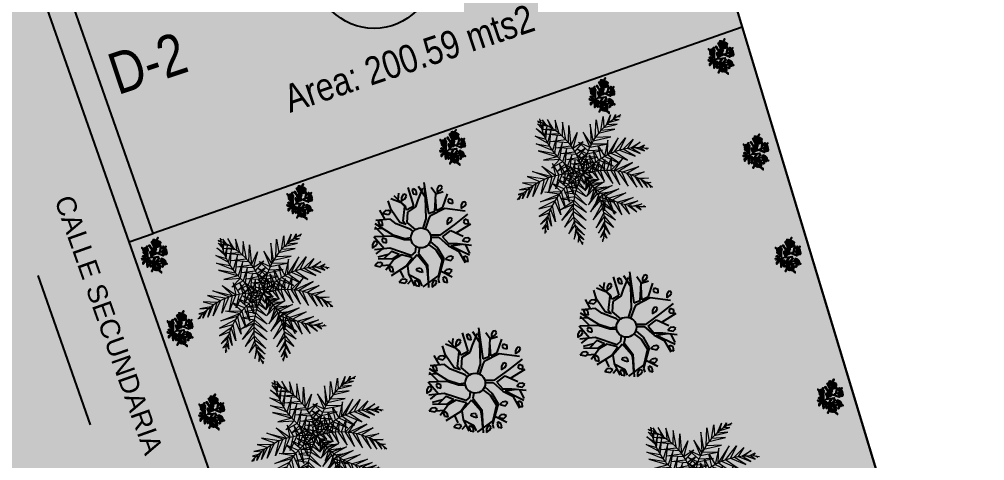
# Model space of a CAD drawing. Header units: millimetres. Extents: x 607619 to 1211550, y 1310734 to 2622648.
# Drawn here: x 607900.61 to 607941.06, y 1310985.65 to 1311004.16 of the extents above; entities that cross this region are included whole.
import ezdxf

# ---------------------------------------------------------------- set-up
doc = ezdxf.new("R2010")
doc.units = ezdxf.units.MM
doc.header["$PDMODE"] = 32
doc.header["$PDSIZE"] = 0.3
for name, color, linetype in [('ARBOLES', 102, 'Continuous'), ('FLORES', 7, 'Continuous'), ('MUEBLES', 1, 'Continuous'), ('PALME-1', 82, 'Continuous'), ('texto', 7, 'Continuous')]:
    doc.layers.add(name, color=color, linetype=linetype)
doc.styles.add('PUNTOS PI', font='arial.ttf', dxfattribs={"height": 2.75})
doc.styles.add('TSN - Arial Narrow', font='ARIALN.TTF')
doc.dimstyles.new('COTAS LINDEROS', dxfattribs={"dimscale": 40, "dimtxt": 2.75, "dimasz": 0.06, "dimexe": 0.005, "dimexo": 0.005, "dimgap": 0.005, "dimtad": 2, "dimzin": 0, "dimdsep": 46, "dimtxsty": 'PUNTOS PI', "dimcen": 0.09, "dimclrd": 1, "dimclre": 1, "dimclrt": 3, "dimadec": 0, "dimazin": 0, "dimtfac": 1, "dimtofl": 0, "dimtmove": 0, "dimatfit": 3, "dimldrblk": 'ARCHTICK', "dimfxl": 1, "dimtolj": 1, "dimtzin": 0, "dimarcsym": 0})

# ---------------------------------------------------------------- blocks, each defined once
blk = doc.blocks.new('A$C48C97B70')
at = {"layer": 'PALME-1', "lineweight": 5}
for p, q in [((2.072, 6.54), (2.171, 6.533)), ((2.216, 6.497), (2.072, 6.54)), ((2.109, 6.384), (2.41, 6.325)), ((2.556, 6.176), (2.109, 6.384)), ((2.315, 6.6), (2.309, 6.418)), ((2.41, 6.325), (2.315, 6.6)), ((2.552, 6.547), (2.605, 6.122)), ((2.687, 6.026), (2.552, 6.547)), ((2.903, 6.407), (2.793, 5.89)), ((2.912, 5.72), (2.903, 6.407)), ((3.221, 6.198), (3.009, 5.561)), ((3.129, 5.334), (3.221, 6.198)), ((2.171, 6.148), (2.687, 6.026)), ((2.793, 5.89), (2.171, 6.148)), ((2.251, 5.877), (2.912, 5.72)), ((3.009, 5.561), (2.251, 5.877)), ((3.21, 5.152), (3.477, 5.948)), ((3.477, 5.948), (3.277, 4.976)), ((2.388, 5.472), (3.129, 5.334)), ((3.21, 5.152), (2.388, 5.472)), ((3.277, 4.976), (3.756, 5.506)), ((3.756, 5.506), (3.328, 4.818)), ((2.535, 5.1), (3.277, 4.976)), ((3.328, 4.818), (2.535, 5.1)), ((2.683, 4.767), (3.377, 4.635)), ((3.409, 4.484), (2.683, 4.767)), ((3.909, 4.977), (3.328, 4.818)), ((3.377, 4.635), (3.909, 4.977)), ((1.109, 4.315), (1.959, 3.803)), ((1.771, 3.798), (1.109, 4.315)), ((1.619, 4.431), (2.125, 3.798)), ((1.959, 3.803), (1.619, 4.431)), ((2.169, 4.399), (2.125, 3.798)), ((2.314, 3.783), (2.169, 4.399)), ((2.483, 4.305), (2.467, 3.763)), ((2.621, 3.736), (2.483, 4.305)), ((2.871, 4.392), (3.435, 4.33)), ((3.454, 4.176), (2.871, 4.392)), ((3.925, 4.65), (3.409, 4.484)), ((3.435, 4.33), (3.925, 4.65)), ((3.893, 4.364), (3.454, 4.176)), ((3.464, 4.032), (3.893, 4.364)), ((3.945, 3.747), (4.03, 4.282)), ((4.03, 4.282), (4.076, 3.806)), ((4.221, 3.864), (4.266, 4.448)), ((4.266, 4.448), (4.368, 3.915)), ((4.516, 3.959), (4.561, 4.59)), ((4.561, 4.59), (4.7, 4.004)), ((5.099, 4.709), (4.7, 4.004)), ((4.863, 4.035), (5.099, 4.709)), ((5.621, 4.675), (4.863, 4.035)), ((5.049, 4.06), (5.621, 4.675)), ((5.248, 4.076), (5.963, 4.571)), ((5.963, 4.571), (5.505, 4.079)), ((5.691, 4.07), (6.298, 4.391)), ((6.298, 4.391), (5.897, 4.047)), ((0.485, 3.926), (0.936, 3.651)), ((1.136, 3.706), (0.485, 3.926)), ((0.788, 4.157), (1.318, 3.745)), ((1.572, 3.782), (0.788, 4.157)), ((1.771, 3.798), (1.195, 3.13)), ((1.595, 3.144), (1.959, 3.803)), ((2.125, 3.798), (1.595, 3.144)), ((2.742, 4.179), (2.773, 3.702)), ((2.911, 3.665), (2.742, 4.179)), ((2.956, 4.034), (3.027, 3.628)), ((3.19, 3.57), (2.956, 4.034)), ((3.012, 4.138), (3.464, 4.032)), ((3.469, 3.911), (3.012, 4.138)), ((3.181, 3.857), (3.468, 3.739)), ((3.462, 3.617), (3.181, 3.857)), ((3.468, 3.739), (3.827, 4.113)), ((3.827, 4.113), (3.469, 3.911)), ((3.685, 3.61), (3.842, 4.104)), ((3.842, 4.104), (3.836, 3.693)), ((4.076, 3.806), (4.544, 3.399)), ((4.544, 3.399), (4.221, 3.864)), ((4.368, 3.915), (4.964, 3.413)), ((4.964, 3.413), (4.516, 3.959)), ((4.7, 4.004), (5.327, 3.442)), ((5.327, 3.442), (4.863, 4.035)), ((5.049, 4.06), (5.724, 3.492)), ((5.724, 3.492), (5.248, 4.076)), ((5.505, 4.079), (6.145, 3.565)), ((6.145, 3.565), (5.691, 4.07)), ((5.897, 4.047), (6.422, 3.625)), ((6.068, 4.019), (6.59, 4.15)), ((6.422, 3.625), (6.068, 4.019)), ((6.59, 4.15), (6.19, 3.993)), ((6.261, 3.976), (6.658, 3.683)), ((6.462, 3.919), (6.749, 3.967)), ((6.658, 3.683), (6.462, 3.919)), ((6.749, 3.967), (6.592, 3.874)), ((6.706, 3.831), (6.813, 3.725)), ((6.813, 3.725), (6.759, 3.809)), ((0.108, 3.437), (0.277, 3.37)), ((0.398, 3.434), (0.108, 3.437)), ((0.236, 3.642), (0.655, 3.551)), ((0.772, 3.596), (0.236, 3.642)), ((0.588, 3.523), (0.242, 3.171)), ((0.242, 3.171), (0.398, 3.434)), ((0.936, 3.651), (0.485, 3.15)), ((0.485, 3.15), (0.772, 3.596)), ((1.318, 3.745), (0.768, 3.135)), ((0.768, 3.135), (1.136, 3.706)), ((1.195, 3.13), (1.572, 3.782)), ((1.958, 3.173), (2.314, 3.783)), ((2.467, 3.763), (1.958, 3.173)), ((2.375, 3.225), (2.621, 3.736)), ((2.773, 3.702), (2.375, 3.225)), ((2.661, 3.273), (2.911, 3.665)), ((3.027, 3.628), (2.661, 3.273)), ((2.982, 3.339), (3.19, 3.57)), ((3.302, 3.524), (2.982, 3.339)), ((3.333, 3.347), (3.387, 2.981)), ((3.581, 3.546), (3.927, 3.415)), ((3.927, 3.415), (3.685, 3.61)), ((3.836, 3.693), (4.254, 3.401)), ((4.254, 3.401), (3.945, 3.747)), ((0.172, 3.309), (0.083, 3.188)), ((0.083, 3.188), (0.123, 3.278)), ((2.305, 2.87), (2.804, 2.657)), ((2.885, 2.79), (2.305, 2.87)), ((2.517, 3.065), (2.973, 2.919)), ((3.058, 3.034), (2.517, 3.065)), ((3.248, 3.258), (2.731, 3.212)), ((2.731, 3.212), (3.134, 3.129)), ((2.973, 2.919), (3.27, 2.374)), ((3.331, 2.658), (3.058, 3.034)), ((3.134, 3.129), (3.331, 2.658)), ((3.387, 2.981), (3.248, 3.258)), ((3.534, 3.189), (3.34, 2.708)), ((3.34, 2.708), (3.598, 3.029)), ((3.647, 2.918), (3.373, 2.451)), ((3.494, 3.304), (3.845, 3.186)), ((3.845, 3.186), (3.534, 3.189)), ((3.598, 3.029), (4.106, 2.989)), ((4.106, 2.989), (3.647, 2.918)), ((2.103, 2.613), (2.646, 2.352)), ((2.729, 2.522), (2.103, 2.613)), ((3.166, 1.967), (2.729, 2.522)), ((2.804, 2.657), (3.166, 1.967)), ((3.27, 2.374), (2.885, 2.79)), ((3.373, 2.451), (3.71, 2.789)), ((3.785, 2.652), (3.45, 2.173)), ((3.45, 2.173), (3.866, 2.519)), ((3.953, 2.391), (3.586, 1.876)), ((3.71, 2.789), (4.331, 2.805)), ((4.331, 2.805), (3.785, 2.652)), ((3.866, 2.519), (4.646, 2.527)), ((4.646, 2.527), (3.953, 2.391)), ((1.792, 1.596), (2.581, 2.199)), ((2.516, 2.023), (1.792, 1.596)), ((1.871, 2.113), (2.646, 2.352)), ((2.581, 2.199), (1.871, 2.113)), ((2.516, 2.023), (2.926, 1.242)), ((3.06, 1.619), (2.581, 2.199)), ((2.646, 2.352), (3.06, 1.619)), ((3.586, 1.876), (4.066, 2.239)), ((3.926, 1.441), (4.066, 2.239)), ((4.172, 2.112), (3.926, 1.441)), ((4.066, 2.239), (4.908, 2.274)), ((4.908, 2.274), (4.172, 2.112)), ((4.35, 1.136), (4.172, 2.112)), ((4.3, 1.974), (5.183, 1.983)), ((4.3, 1.974), (4.35, 1.136)), ((5.183, 1.983), (4.444, 1.835)), ((2.457, 1.832), (1.821, 1.24)), ((1.821, 1.24), (2.399, 1.582)), ((2.399, 1.582), (2.764, 0.846)), ((2.926, 1.242), (2.457, 1.832)), ((4.444, 1.835), (4.68, 0.999)), ((4.68, 0.999), (4.639, 1.669)), ((4.639, 1.669), (5.461, 1.659)), ((5.461, 1.659), (4.789, 1.558)), ((4.789, 1.558), (5.053, 0.924)), ((5.053, 0.924), (4.963, 1.444)), ((4.963, 1.444), (5.636, 1.437)), ((5.636, 1.437), (5.112, 1.358)), ((2.369, 1.398), (1.925, 0.874)), ((1.925, 0.874), (2.347, 1.192)), ((2.338, 1.019), (2.097, 0.538)), ((2.647, 0.589), (2.338, 1.019)), ((2.347, 1.192), (2.647, 0.589)), ((2.764, 0.846), (2.369, 1.398)), ((5.112, 1.358), (5.431, 0.925)), ((5.431, 0.925), (5.223, 1.3)), ((5.289, 1.268), (5.782, 1.241)), ((5.782, 1.241), (5.48, 1.184)), ((5.48, 1.184), (5.67, 0.964)), ((5.67, 0.964), (5.609, 1.136)), ((5.724, 1.097), (5.874, 1.11)), ((5.874, 1.11), (5.78, 1.08)), ((2.097, 0.538), (2.337, 0.894)), ((2.351, 0.612), (2.242, 0.343)), ((2.242, 0.343), (2.366, 0.476)), ((2.338, 0.821), (2.539, 0.37)), ((2.539, 0.37), (2.351, 0.612)), ((2.384, 0.355), (2.464, 0.229)), ((2.464, 0.229), (2.394, 0.298))]:
    blk.add_line(p, q, dxfattribs=at)
for points in [[(2.17, 5.812), (1.897, 6.276), (2.16, 5.937)], [(2.155, 6.219), (2.027, 6.48), (2.16, 6.356)], [(2.156, 6.01), (2.325, 6.474), (2.155, 6.219)], [(2.17, 6.478), (2.241, 6.61), (2.176, 6.535)], [(2.191, 5.641), (2.448, 6.263), (2.17, 5.812)], [(2.227, 5.436), (1.748, 5.928), (2.191, 5.641)], [(2.271, 5.255), (2.584, 6.015), (2.227, 5.436)], [(4.393, 4.884), (4.496, 5.717), (4.256, 4.754)], [(4.545, 5.014), (4.834, 5.833), (4.75, 5.166)], [(4.907, 5.267), (5.211, 5.884), (5.087, 5.37)], [(5.242, 5.447), (5.588, 5.859), (5.357, 5.498)], [(5.621, 5.597), (5.824, 5.804), (5.752, 5.637)], [(5.87, 5.669), (6.018, 5.646), (5.926, 5.682)], [(2.346, 5.01), (1.67, 5.556), (2.271, 5.255)], [(2.418, 4.824), (2.773, 5.631), (2.346, 5.01)], [(2.57, 4.504), (2.932, 5.265), (2.495, 4.652)], [(4.256, 4.754), (4.053, 5.439), (4.142, 4.634)], [(4.75, 5.166), (5.571, 5.125), (4.907, 5.267)], [(5.087, 5.37), (5.76, 5.335), (5.242, 5.447)], [(5.424, 5.526), (5.918, 5.521), (5.621, 5.597)], [(2.418, 4.824), (1.666, 5.198), (2.495, 4.652)], [(2.749, 4.211), (3.062, 4.925), (2.665, 4.34)], [(3.836, 4.239), (3.531, 4.739), (3.925, 4.367)], [(4.019, 4.489), (3.686, 5.027), (4.142, 4.634)], [(4.142, 4.634), (4.98, 4.546), (4.256, 4.754)], [(4.393, 4.884), (5.273, 4.819), (4.545, 5.014)], [(2.495, 4.652), (1.781, 4.688), (2.57, 4.504)], [(2.665, 4.34), (2.047, 4.205), (2.57, 4.504)], [(2.936, 3.961), (3.195, 4.526), (2.84, 4.084)], [(3.681, 3.983), (3.437, 4.467), (3.752, 4.108)], [(3.925, 4.367), (4.703, 4.31), (4.019, 4.489)], [(2.84, 4.084), (2.267, 3.963), (2.749, 4.211)], [(3.03, 3.852), (2.492, 3.783), (2.936, 3.961)], [(3.112, 3.763), (3.275, 4.247), (3.03, 3.852)], [(3.325, 3.56), (3.354, 3.929), (3.235, 3.642)], [(3.551, 3.72), (3.388, 4.212), (3.624, 3.876)], [(3.624, 3.876), (4.134, 3.884), (3.681, 3.983)], [(3.73, 3.458), (4.128, 3.79), (3.902, 3.447)], [(3.752, 4.108), (4.371, 4.052), (3.836, 4.239)], [(4.023, 3.434), (4.383, 3.838), (4.165, 3.413)], [(4.318, 3.383), (4.671, 3.85), (4.469, 3.347)], [(4.618, 3.304), (4.996, 3.811), (4.797, 3.243)], [(2.338, 3.057), (1.86, 3.471), (2.176, 2.959)], [(2.614, 3.199), (2.169, 3.579), (2.474, 3.131)], [(2.892, 3.311), (2.453, 3.629), (2.757, 3.26)], [(3.173, 3.397), (2.712, 3.637), (3.007, 3.35)], [(3.235, 3.642), (2.716, 3.653), (3.112, 3.763)], [(3.007, 3.35), (2.918, 2.847), (2.892, 3.311)], [(3.291, 3.426), (3.14, 3.089), (3.173, 3.397)], [(3.524, 3.316), (3.359, 2.985), (3.577, 3.207)], [(3.504, 3.607), (3.861, 3.703), (3.551, 3.72)], [(3.608, 3.461), (3.828, 3.163), (3.73, 3.458)], [(3.902, 3.447), (4.096, 2.975), (4.023, 3.434)], [(4.165, 3.413), (4.34, 2.817), (4.318, 3.383)], [(4.469, 3.347), (4.701, 2.603), (4.618, 3.304)], [(4.951, 3.181), (5.513, 3.622), (4.797, 3.243)], [(1.889, 2.751), (1.05, 2.782), (2.039, 2.865)], [(2.039, 2.865), (1.395, 3.175), (2.176, 2.959)], [(2.176, 2.959), (2.13, 2.118), (2.039, 2.865)], [(2.474, 3.131), (2.407, 2.354), (2.338, 3.057)], [(2.757, 3.26), (2.714, 2.641), (2.614, 3.199)], [(3.645, 3.048), (3.314, 2.661), (3.689, 2.935)], [(3.577, 3.207), (4.054, 3.003), (3.645, 3.048)], [(3.689, 2.935), (4.213, 2.799), (3.735, 2.799)], [(4.797, 3.243), (5.023, 2.432), (4.951, 3.181)], [(5.122, 3.102), (5.935, 3.312), (4.951, 3.181)], [(5.122, 3.102), (5.384, 2.259), (5.298, 3.008)], [(5.298, 3.008), (6.166, 3.04), (5.516, 2.873)], [(5.516, 2.873), (5.778, 2.094), (5.667, 2.764)], [(1.737, 2.622), (0.883, 2.467), (1.554, 2.443)], [(1.554, 2.443), (1.465, 1.626), (1.429, 2.305)], [(1.889, 2.751), (1.814, 1.872), (1.737, 2.622)], [(3.815, 2.498), (3.259, 1.952), (3.845, 2.347)], [(3.735, 2.799), (3.284, 2.372), (3.778, 2.649)], [(3.778, 2.649), (4.355, 2.548), (3.815, 2.498)], [(5.667, 2.764), (6.352, 2.708), (5.829, 2.634)], [(5.829, 2.634), (6.043, 1.995), (5.957, 2.518)], [(5.957, 2.518), (6.468, 2.348), (6.047, 2.431)], [(6.097, 2.378), (6.274, 1.917), (6.236, 2.221)], [(1.198, 2.002), (0.737, 1.726), (1.13, 1.897)], [(1.429, 2.305), (0.772, 2.102), (1.299, 2.143)], [(1.299, 2.143), (1.227, 1.473), (1.198, 2.002)], [(3.872, 2.159), (3.253, 1.588), (3.887, 1.994)], [(3.845, 2.347), (4.468, 2.241), (3.872, 2.159)], [(3.887, 1.994), (4.536, 1.694), (3.872, 2.159)], [(3.895, 1.806), (4.452, 1.178), (3.887, 1.994)], [(6.236, 2.221), (6.503, 2.108), (6.321, 2.114)], [(6.394, 2.016), (6.426, 1.87), (6.427, 1.969)], [(0.99, 1.652), (0.753, 1.484), (0.93, 1.529)], [(1.092, 1.835), (1.018, 1.347), (0.99, 1.652)], [(3.895, 1.806), (3.264, 1.188), (3.891, 1.606)], [(3.891, 1.606), (4.315, 0.848), (3.87, 1.351)], [(0.88, 1.418), (0.879, 1.268), (0.858, 1.364)], [(3.87, 1.351), (3.296, 0.762), (3.843, 1.166)], [(3.8, 0.963), (3.329, 0.481), (3.756, 0.796)], [(3.843, 1.166), (4.104, 0.531), (3.8, 0.963)], [(3.694, 0.607), (3.365, 0.24), (3.618, 0.413)], [(3.756, 0.796), (3.836, 0.264), (3.718, 0.676)], [(3.507, 0.179), (3.392, 0.083), (3.48, 0.128)], [(3.618, 0.413), (3.639, 0.123), (3.562, 0.288)]]:
    blk.add_lwpolyline(points, dxfattribs=at)
for centre, start, end in [((5.589, 6.144), 171.0105, 231.4464), ((6.694, 2.334), 100.4762, 160.9122), ((4.041, 0.074), 99.9493, 160.3853), ((0.46, 1.763), 329.1163, 29.5523), ((3.594, 0.025), 32.0006, 92.4366)]:
    blk.add_arc(centre, 3.435, start, end, dxfattribs=at)
at = {"layer": 'PALME-1', "lineweight": 5, "extrusion": (0, 0, -1)}
for centre, major_axis, start_param, end_param in [((0.035, 3.843), (2.429, 2.429), -0.156897, 0.89791), ((5.421, 0.645), (-2.429, 2.429), 0.173647, 1.228454), ((1.947, 0.368), (-2.429, 2.429), 0.182844, 1.237651), ((5.771, 0.927), (2.429, 2.429), 3.700109, 4.754916), ((6.759, 4.372), (-2.429, 2.429), 4.173367, 5.228174)]:
    blk.add_ellipse(centre, major_axis=major_axis, ratio=1, start_param=start_param, end_param=end_param, dxfattribs=at)
blk = doc.blocks.new('p_arbol04')
at = {"layer": 'ARBOLES'}
for p, q in [((-0.623, 1.751), (-0.408, 2.362)), ((0.051, 1.875), (0.346, 2.362)), ((0.761, 1.696), (0.543, 2.316)), ((-1.138, 1.515), (-1.476, 1.85)), ((-1.41, 1.113), (-1.364, 1.898)), ((-1.003, 0.765), (-1.206, 2.042)), ((-0.408, 1.55), (-1.03, 2.13)), ((-0.178, 0.97), (0.051, 1.875)), ((0.739, 1.388), (0.805, 2.293)), ((0.772, 1.945), (1.1, 2.177)), ((0.778, 1.371), (0.783, 1.942)), ((1.121, 1.006), (1.721, 1.988)), ((-1.98, 0.646), (-1.849, 1.574)), ((-1.07, 0.749), (-1.815, 1.547)), ((-0.375, 1.086), (-0.408, 1.55)), ((0.018, 0.878), (0.739, 1.388)), ((0.636, 1.196), (0.778, 1.371)), ((0.704, 1.166), (0.636, 1.196)), ((0.708, 1.165), (1.121, 1.006)), ((2.581, 1.481), (1.362, 0.043)), ((1.571, 1.059), (2.283, 1.298)), ((1.984, 0.831), (2.181, 1.574)), ((1.984, 0.831), (2.41, 1.295)), ((-2.077, 0.227), (-2.603, 0.599)), ((-2.079, 0.738), (-2.537, 0.808)), ((-1.718, 0.414), (-2.406, 1.04)), ((-0.777, 0.094), (-1.07, 0.749)), ((-0.71, 0.11), (-1.003, 0.765)), ((-0.047, 0.205), (-0.375, 1.086)), ((-0.014, 0.623), (-0.178, 0.97)), ((-0.014, 0.623), (0.018, 0.878)), ((0.117, 0.646), (0.608, 1.04)), ((0.136, -0.002), (0.117, 0.646)), ((0.608, 1.04), (1.158, 0.873)), ((1.034, -0.05), (1.984, 0.831)), ((1.158, 0.873), (1.571, 1.059)), ((2.541, 0.507), (2.64, 0.947)), ((-2.489, -0.25), (-2.832, 0.066)), ((-2.144, -0.12), (-2.668, 0.507)), ((-1.768, 0.206), (-2.439, 0.251)), ((-1.768, 0.206), (-1.62, -0.236)), ((-1.194, -0.839), (-1.718, 0.414)), ((-0.515, -0.225), (-0.777, 0.094)), ((-0.425, -0.127), (-0.71, 0.11)), ((-0.057, 0.021), (-0.047, 0.205)), ((1.362, 0.043), (1.722, -0.143)), ((1.722, -0.143), (2.541, 0.507)), ((1.82, -0.189), (2.383, 0.381)), ((2.541, 0.507), (2.934, 0.275)), ((-2.046, -0.213), (-2.865, -0.282)), ((-1.62, -0.236), (-2.144, -0.12)), ((-1.554, -0.375), (-2.046, -0.213)), ((-1.259, -0.955), (-1.554, -0.375)), ((0.496, -0.29), (1.034, -0.05)), ((0.551, -0.431), (1.132, -0.189)), ((1.132, -0.189), (1.362, -0.12)), ((1.362, -0.12), (2.246, -0.468)), ((1.82, -0.189), (2.214, -0.352)), ((2.214, -0.352), (3, -0.027)), ((2.246, -0.468), (2.934, -1.488)), ((-1.882, -1.048), (-2.898, -0.746)), ((-2.313, -0.92), (-2.505, -1.372)), ((-1.816, -1.071), (-2.144, -1.465)), ((-1.259, -0.978), (-1.882, -1.048)), ((-0.995, -1.071), (-1.816, -1.071)), ((-0.866, -0.885), (-1.194, -0.839)), ((-0.925, -1.07), (-1.039, -1.872)), ((-0.995, -1.07), (-0.925, -1.07)), ((-0.803, -1.07), (-0.978, -1.928)), ((-0.866, -0.885), (-0.616, -0.706)), ((-0.803, -1.071), (-0.801, -1.071)), ((-0.53, -0.911), (-0.801, -1.071)), ((0.182, -1.14), (0.182, -1.72)), ((0.394, -1.003), (0.706, -1.349)), ((0.866, -1.332), (0.474, -0.903)), ((-2.144, -1.465), (-2.439, -2.184)), ((-2.153, -1.476), (-1.98, -2.161)), ((0.018, -1.72), (-0.178, -2.393)), ((0.182, -1.72), (-0.047, -2.416)), ((-0.036, -1.178), (0.018, -1.72)), ((0.706, -1.349), (0.706, -2.138)), ((0.87, -1.512), (0.805, -2.045)), ((0.866, -1.332), (1.886, -1.558)), ((0.87, -1.512), (1.493, -1.628)), ((1.493, -1.628), (1.722, -2.416)), ((1.886, -1.558), (2.902, -1.744)), ((-2.287, -1.813), (-2.636, -1.813)), ((-1.98, -2.161), (-2.144, -2.509)), ((-0.978, -1.928), (-1.955, -2.892)), ((-1.152, -2.045), (-1.536, -2.447)), ((-1.039, -1.872), (-1.152, -2.045)), ((0.706, -2.138), (0.87, -2.787)), ((0.805, -2.045), (1.165, -2.44)), ((0.805, -2.231), (1.132, -3.437)), ((0.805, -2.231), (1.328, -2.67)), ((1.591, -1.966), (2.574, -2.254)), ((-1.03, -2.857), (-2.144, -2.602)), ((-1.525, -2.442), (-1.759, -2.685)), ((-0.047, -2.416), (-1.194, -2.973)), ((-0.178, -2.393), (-1.03, -2.857)), ((-0.735, -2.764), (-0.539, -3.53)), ((0.87, -2.787), (0.608, -3.553)), ((1.165, -2.44), (1.657, -3.135)), ((1.427, -2.811), (1.198, -3.367))]:
    blk.add_line(p, q, dxfattribs=at)
at = {"layer": 'ARBOLES', "color": 1}
for p, q in [((-0.965, 2.011), (-1.091, 1.802)), ((-1.091, 1.802), (-0.979, 1.616)), ((-0.979, 1.616), (-0.829, 1.802)), ((-0.965, 2.011), (-0.866, 1.988)), ((-0.829, 1.802), (-0.866, 1.988)), ((-0.431, 2.094), (-0.267, 1.802)), ((-0.431, 2.094), (-0.229, 2.094)), ((-0.267, 1.802), (-0.042, 1.802)), ((-0.079, 1.961), (-0.229, 2.094)), ((-0.042, 1.802), (-0.079, 1.961)), ((1.008, 1.882), (0.858, 1.749)), ((0.858, 1.749), (1.083, 1.696)), ((1.196, 1.935), (1.008, 1.882)), ((1.308, 1.855), (1.196, 1.935)), ((1.271, 1.722), (1.308, 1.855)), ((-2.254, 1.324), (-2.404, 1.191)), ((-2.404, 1.191), (-2.179, 1.138)), ((-2.066, 1.377), (-2.254, 1.324)), ((-2.179, 1.138), (-1.991, 1.165)), ((-1.954, 1.298), (-2.066, 1.377)), ((-1.991, 1.165), (-1.954, 1.298)), ((1.083, 1.696), (1.271, 1.722)), ((1.772, 1.719), (1.646, 1.51)), ((1.646, 1.51), (1.758, 1.324)), ((1.758, 1.324), (1.908, 1.51)), ((1.772, 1.719), (1.87, 1.696)), ((1.908, 1.51), (1.87, 1.696)), ((-1.691, 1.085), (-1.729, 0.953)), ((-1.729, 0.953), (-1.616, 0.767)), ((-1.541, 1.112), (-1.691, 1.085)), ((-1.616, 0.767), (-1.579, 0.793)), ((-1.579, 0.793), (-1.466, 0.899)), ((-1.466, 0.899), (-1.541, 1.112)), ((2.808, 0.634), (2.658, 0.501)), ((2.995, 0.687), (2.808, 0.634)), ((3.108, 0.608), (2.995, 0.687)), ((3.07, 0.475), (3.108, 0.608)), ((-3.093, 0.395), (-2.928, 0.103)), ((-3.093, 0.395), (-2.891, 0.395)), ((-2.928, 0.103), (-2.703, 0.103)), ((-2.741, 0.262), (-2.891, 0.395)), ((-2.703, 0.103), (-2.741, 0.262)), ((2.658, 0.501), (2.883, 0.448)), ((2.883, 0.448), (3.07, 0.475)), ((-2.614, -0.298), (-2.741, -0.507)), ((-2.741, -0.507), (-2.628, -0.693)), ((-2.628, -0.693), (-2.479, -0.507)), ((-2.614, -0.298), (-2.516, -0.322)), ((-2.479, -0.507), (-2.516, -0.322)), ((2.695, -0.322), (2.658, -0.454)), ((2.658, -0.454), (2.77, -0.64)), ((2.845, -0.295), (2.695, -0.322)), ((2.808, -0.613), (2.92, -0.507)), ((2.92, -0.507), (2.845, -0.295)), ((1.758, -1.091), (1.608, -1.224)), ((1.945, -1.038), (1.758, -1.091)), ((2.058, -1.118), (1.945, -1.038)), ((2.02, -1.251), (2.058, -1.118)), ((2.77, -0.64), (2.808, -0.613)), ((3.033, -1.091), (2.883, -1.224)), ((3.22, -1.038), (3.033, -1.091)), ((3.333, -1.118), (3.22, -1.038)), ((3.295, -1.251), (3.333, -1.118)), ((-2.868, -1.357), (-2.703, -1.649)), ((-2.868, -1.357), (-2.666, -1.357)), ((-2.703, -1.649), (-2.479, -1.649)), ((-2.516, -1.489), (-2.666, -1.357)), ((-2.479, -1.649), (-2.516, -1.489)), ((-1.669, -1.683), (-1.552, -1.621)), ((-1.61, -1.869), (-1.669, -1.683)), ((-1.552, -1.621), (-1.406, -1.724)), ((-1.406, -1.724), (-1.406, -1.869)), ((1.608, -1.224), (1.833, -1.277)), ((1.833, -1.277), (2.02, -1.251)), ((2.883, -1.224), (3.108, -1.277)), ((3.108, -1.277), (3.295, -1.251)), ((-2.239, -2.024), (-2.366, -2.233)), ((-2.366, -2.233), (-2.254, -2.418)), ((-2.254, -2.418), (-2.104, -2.233)), ((-2.239, -2.024), (-2.141, -2.047)), ((-2.104, -2.233), (-2.141, -2.047)), ((-1.523, -2.014), (-1.61, -1.869)), ((-1.406, -1.869), (-1.523, -2.014)), ((2.395, -1.834), (2.358, -1.967)), ((2.358, -1.967), (2.47, -2.153)), ((2.545, -1.808), (2.395, -1.834)), ((2.47, -2.153), (2.508, -2.126)), ((2.508, -2.126), (2.62, -2.02)), ((2.62, -2.02), (2.545, -1.808)), ((-1.466, -2.843), (-1.654, -2.896)), ((-1.354, -2.923), (-1.466, -2.843)), ((-0.019, -2.525), (0.146, -2.817)), ((-0.019, -2.525), (0.183, -2.525)), ((0.146, -2.817), (0.371, -2.817)), ((0.333, -2.657), (0.183, -2.525)), ((0.371, -2.817), (0.333, -2.657)), ((1.481, -2.551), (1.646, -2.843)), ((1.481, -2.551), (1.683, -2.551)), ((1.646, -2.843), (1.87, -2.843)), ((1.833, -2.684), (1.683, -2.551)), ((1.87, -2.843), (1.833, -2.684)), ((-1.654, -2.896), (-1.804, -3.029)), ((-1.804, -3.029), (-1.579, -3.082)), ((-1.579, -3.082), (-1.391, -3.055)), ((-1.391, -3.055), (-1.354, -2.923)), ((-1.194, -2.973), (-1.325, -3.182)), ((-0.979, -3.162), (-1.091, -3.347)), ((-1.091, -3.347), (-0.979, -3.533)), ((-0.866, -3.162), (-0.979, -3.135)), ((-0.979, -3.533), (-0.829, -3.347)), ((-0.829, -3.347), (-0.866, -3.162)), ((-0.656, -2.976), (-0.491, -3.268)), ((-0.656, -2.976), (-0.454, -2.976)), ((-0.491, -3.268), (-0.267, -3.268)), ((-0.304, -3.109), (-0.454, -2.976)), ((-0.267, -3.268), (-0.304, -3.109)), ((0.797, -3.245), (0.671, -3.454)), ((0.671, -3.454), (0.783, -3.639)), ((0.783, -3.639), (0.933, -3.454)), ((0.797, -3.245), (0.896, -3.268)), ((0.933, -3.454), (0.896, -3.268))]:
    blk.add_line(p, q, dxfattribs=at)
at = {"layer": 'ARBOLES'}
blk.add_circle((-0.03, -0.578), 0.6, dxfattribs=at)
blk = doc.blocks.new('FLORES-1')
at = {"color": 86, "linetype": 'Continuous'}
for p, q in [((-0.188, 0.272), (-0.183, 0.181)), ((-0.159, 0.155), (-0.182, 0.283)), ((0.05, 0.385), (0.045, 0.422)), ((0.05, 0.382), (0.061, 0.281)), ((0.054, 0.385), (0.068, 0.419)), ((0.23, 0.294), (0.188, 0.231)), ((-0.183, 0.181), (-0.159, 0.155)), ((-0.141, 0.099), (-0.027, -0.013)), ((-0.074, 0.088), (-0.105, 0.101)), ((-0.064, 0.077), (-0.101, 0.09)), ((0.056, 0.146), (-0.002, 0.01)), ((0.168, 0.017), (0.07, -0.012)), ((0.168, 0.017), (0.196, 0.029))]:
    blk.add_line(p, q, dxfattribs=at)
at = {"color": 1, "linetype": 'Continuous'}
for p, q in [((-0.183, 0.183), (-0.196, 0.169)), ((0.056, 0.146), (0.064, 0.192)), ((0.069, 0.177), (0.069, 0.199))]:
    blk.add_line(p, q, dxfattribs=at)
for points in [[(0.084, 0.441), (0.152, 0.44), (0.085, 0.447), (0.124, 0.455), (0.072, 0.453), (0.087, 0.468), (0.06, 0.456), (0.064, 0.474), (0.051, 0.456), (0.05, 0.474), (0.045, 0.457), (0.036, 0.47), (0.04, 0.457), (0.023, 0.465), (0.033, 0.457), (0.015, 0.47), (0.017, 0.454), (-0.001, 0.459), (0.011, 0.451), (-0.017, 0.462), (-0.001, 0.45), (-0.035, 0.448), (-0.004, 0.442), (-0.047, 0.437), (0.006, 0.44), (-0.037, 0.419), (0.016, 0.439), (-0.004, 0.418), (0.022, 0.443), (0.016, 0.409), (0.033, 0.442), (0.036, 0.418), (0.042, 0.442), (0.05, 0.41), (0.048, 0.441), (0.076, 0.417), (0.065, 0.439), (0.107, 0.412), (0.074, 0.44), (0.127, 0.42), (0.089, 0.442)], [(-0.161, 0.17), (-0.138, 0.187), (-0.16, 0.156), (-0.125, 0.173), (-0.153, 0.149), (-0.107, 0.154), (-0.149, 0.14), (-0.102, 0.131), (-0.151, 0.128), (-0.104, 0.11), (-0.151, 0.116), (-0.105, 0.094), (-0.159, 0.11), (-0.131, 0.072), (-0.17, 0.108), (-0.151, 0.054), (-0.173, 0.105), (-0.174, 0.045), (-0.182, 0.107), (-0.196, 0.04), (-0.198, 0.11), (-0.221, 0.046), (-0.215, 0.11), (-0.243, 0.051), (-0.228, 0.109), (-0.27, 0.068), (-0.238, 0.119), (-0.29, 0.093), (-0.248, 0.129), (-0.305, 0.123), (-0.257, 0.144), (-0.311, 0.148), (-0.257, 0.153), (-0.304, 0.169), (-0.253, 0.161), (-0.287, 0.186), (-0.248, 0.17), (-0.262, 0.201), (-0.24, 0.176), (-0.237, 0.213), (-0.23, 0.179), (-0.217, 0.217), (-0.218, 0.176), (-0.199, 0.215), (-0.205, 0.178), (-0.188, 0.215), (-0.195, 0.173)], [(-0.157, 0.318), (-0.107, 0.327), (-0.161, 0.329), (-0.128, 0.346), (-0.163, 0.335), (-0.148, 0.355), (-0.167, 0.338), (-0.169, 0.36), (-0.176, 0.339), (-0.18, 0.36), (-0.181, 0.338), (-0.191, 0.359), (-0.192, 0.336), (-0.209, 0.354), (-0.2, 0.336), (-0.227, 0.342), (-0.209, 0.328), (-0.239, 0.333), (-0.212, 0.32), (-0.244, 0.321), (-0.209, 0.317), (-0.238, 0.301), (-0.202, 0.317), (-0.228, 0.286), (-0.194, 0.311), (-0.202, 0.277), (-0.182, 0.31), (-0.176, 0.275), (-0.173, 0.31), (-0.152, 0.282), (-0.163, 0.32), (-0.123, 0.296), (-0.161, 0.315)], [(0.149, 0.231), (0.179, 0.239), (0.147, 0.224), (0.194, 0.21), (0.144, 0.217), (0.19, 0.193), (0.15, 0.195), (0.17, 0.167), (0.12, 0.192), (0.135, 0.159), (0.112, 0.2), (0.11, 0.152), (0.101, 0.196)], [(0.271, 0.347), (0.243, 0.307), (0.28, 0.334), (0.258, 0.297), (0.289, 0.324), (0.268, 0.282), (0.294, 0.316), (0.29, 0.273), (0.305, 0.315), (0.317, 0.258), (0.315, 0.304), (0.35, 0.265), (0.327, 0.307), (0.374, 0.287), (0.344, 0.313), (0.369, 0.309), (0.332, 0.326), (0.352, 0.33), (0.324, 0.336), (0.331, 0.347), (0.316, 0.346), (0.319, 0.362), (0.304, 0.362), (0.306, 0.384), (0.293, 0.373), (0.294, 0.392), (0.278, 0.386), (0.273, 0.409), (0.265, 0.386), (0.251, 0.419), (0.262, 0.377), (0.224, 0.401), (0.259, 0.375), (0.21, 0.378), (0.259, 0.367), (0.215, 0.357), (0.268, 0.358), (0.22, 0.342), (0.271, 0.351), (0.226, 0.329), (0.266, 0.341)], [(-0.177, 0.172), (-0.183, 0.168), (-0.179, 0.175)], [(-0.169, 0.164), (-0.172, 0.161), (-0.169, 0.165)], [(-0.166, 0.196), (-0.161, 0.206), (-0.167, 0.2)], [(-0.161, 0.176), (-0.147, 0.195), (-0.163, 0.183)], [(0.079, 0.181), (0.071, 0.145), (0.07, 0.173)], [(0.081, 0.193), (0.082, 0.199), (0.083, 0.195)], [(0.099, 0.195), (0.086, 0.154), (0.085, 0.185)], [(0.225, 0.069), (0.258, 0.082), (0.237, 0.065), (0.264, 0.069), (0.237, 0.056), (0.266, 0.058), (0.237, 0.05), (0.272, 0.045), (0.243, 0.04), (0.273, 0.027), (0.245, 0.035), (0.257, 0.006), (0.236, 0.028), (0.245, -0.007), (0.232, 0.025), (0.222, -0.015), (0.224, 0.023), (0.2, -0.002), (0.211, 0.024), (0.176, 0.009), (0.206, 0.034), (0.159, 0.034), (0.197, 0.043), (0.157, 0.052), (0.192, 0.054), (0.163, 0.077), (0.196, 0.063), (0.188, 0.095), (0.202, 0.068), (0.213, 0.106), (0.218, 0.075), (0.244, 0.104), (0.229, 0.067)]]:
    blk.add_lwpolyline(points, dxfattribs=at)
at = {"color": 50, "linetype": 'Continuous'}
for points in [[(0.043, 0.454), (0.04, 0.455), (0.029, 0.455), (0.02, 0.453), (0.007, 0.451), (-0.004, 0.448), (-0.008, 0.445), (-0.004, 0.442), (0.015, 0.441), (0.033, 0.442), (0.055, 0.441), (0.069, 0.441), (0.084, 0.443), (0.081, 0.452), (0.067, 0.455), (0.053, 0.455), (0.039, 0.453)], [(-0.161, 0.317), (-0.16, 0.319), (-0.16, 0.324), (-0.162, 0.328), (-0.169, 0.335), (-0.171, 0.336), (-0.182, 0.337), (-0.192, 0.335), (-0.203, 0.327), (-0.207, 0.32), (-0.204, 0.314), (-0.198, 0.311), (-0.188, 0.312), (-0.178, 0.313), (-0.167, 0.315), (-0.159, 0.317)], [(0.117, 0.232), (0.11, 0.234), (0.1, 0.236), (0.088, 0.236), (0.074, 0.234), (0.063, 0.228), (0.054, 0.219), (0.051, 0.211), (0.054, 0.204), (0.063, 0.201), (0.08, 0.2), (0.086, 0.199)], [(0.104, 0.197), (0.108, 0.196), (0.124, 0.195), (0.137, 0.199), (0.144, 0.211), (0.139, 0.22), (0.136, 0.222)], [(0.278, 0.38), (0.271, 0.381), (0.263, 0.378), (0.262, 0.372), (0.268, 0.362), (0.275, 0.351), (0.288, 0.337), (0.301, 0.321), (0.317, 0.307), (0.326, 0.313), (0.322, 0.329), (0.315, 0.34), (0.307, 0.35), (0.294, 0.366), (0.28, 0.377)], [(0.231, 0.049), (0.23, 0.053), (0.227, 0.057), (0.219, 0.062), (0.207, 0.062), (0.2, 0.056), (0.204, 0.049), (0.207, 0.041), (0.214, 0.031), (0.224, 0.03), (0.232, 0.031), (0.237, 0.039), (0.234, 0.048), (0.23, 0.052)]]:
    blk.add_lwpolyline(points, dxfattribs=at)
at = {"color": 86, "linetype": 'Continuous'}
for points in [[(0.102, 0.471), (0.12, 0.499), (0.122, 0.485), (0.114, 0.464)], [(-0.219, 0.287), (-0.27, 0.256), (-0.269, 0.243), (-0.208, 0.289)], [(-0.217, 0.356), (-0.235, 0.368), (-0.251, 0.364), (-0.223, 0.355)], [(-0.17, 0.299), (-0.144, 0.266), (-0.019, -0.02)], [(-0.136, 0.247), (-0.09, 0.317), (-0.09, 0.296), (-0.132, 0.248)], [(-0.104, 0.181), (-0.069, 0.258), (-0.065, 0.242), (-0.102, 0.175)], [(0.062, 0.261), (-0.009, 0.344), (-0.042, 0.357), (0.067, 0.244)], [(0.041, 0.367), (-0.039, 0.398), (-0.032, 0.385), (0.038, 0.363)], [(0.024, 0.093), (-0.016, 0.254), (-0.03, 0.244), (0.026, 0.082)], [(0.078, 0.41), (0.053, 0.382)], [(0.06, 0.318), (0.146, 0.399), (0.146, 0.372), (0.056, 0.312)], [(0.062, 0.168), (0.163, 0.241), (0.154, 0.275), (0.06, 0.167)], [(0.194, 0.245), (0.178, 0.395), (0.192, 0.388), (0.198, 0.257), (0.217, 0.334), (0.218, 0.299), (0.203, 0.259)], [(0.196, 0.245), (0.339, 0.231), (0.342, 0.253), (0.198, 0.247)], [(0.333, 0.356), (0.368, 0.404), (0.371, 0.393), (0.338, 0.35)], [(-0.3, 0.135), (-0.385, 0.181), (-0.363, 0.19), (-0.305, 0.159)], [(-0.223, 0.04), (-0.262, -0.01), (-0.273, -0.009), (-0.233, 0.049)], [(-0.078, 0.029), (-0.159, 0.014), (-0.167, 0.003), (-0.073, 0.029)], [(-0.071, 0.106), (-0.022, 0.181), (-0.019, 0.155), (-0.068, 0.101)], [(0.004, -0.008), (-0.032, 0.064), (-0.046, 0.045), (0.001, -0.001)], [(-0.003, 0.006), (0.12, -0.041), (0.116, -0.073), (0.006, -0.002)], [(0, 0.014), (0.133, 0.064), (0.132, 0.042), (0.004, 0.013)], [(0.044, 0.117), (0.149, 0.129), (0.134, 0.111), (0.045, 0.114)], [(0.129, 0.002), (0.184, -0.022), (0.193, -0.017), (0.134, 0.002)], [(0.179, 0.183), (0.282, 0.17), (0.286, 0.151), (0.178, 0.18)], [(0.262, 0.015), (0.304, -0.01), (0.288, -0.016), (0.26, 0.004)], [(0.264, 0.078), (0.276, 0.111), (0.287, 0.094), (0.268, 0.079)], [(-0.019, -0.02), (-0.132, -0.038), (-0.144, -0.059), (-0.021, -0.02)], [(0.01, -0.004), (-0.054, -0.123), (-0.011, -0.107), (0.004, -0.008)], [(0.006, -0.002), (0.047, -0.107), (0.08, -0.101), (0.01, -0.004)]]:
    blk.add_lwpolyline(points, dxfattribs=at)
at = {"color": 50, "linetype": 'Continuous'}
blk.add_lwpolyline([(-0.175, 0.155), (-0.175, 0.155), (-0.179, 0.155), (-0.183, 0.156), (-0.186, 0.157), (-0.188, 0.159), (-0.19, 0.16), (-0.192, 0.161), (-0.195, 0.162), (-0.205, 0.167), (-0.215, 0.171), (-0.232, 0.17), (-0.243, 0.162), (-0.249, 0.153), (-0.246, 0.139), (-0.236, 0.123), (-0.222, 0.119), (-0.202, 0.116), (-0.186, 0.113), (-0.165, 0.111), (-0.156, 0.13), (-0.161, 0.146)], close=True, dxfattribs=at)
blk = doc.blocks.new('arbusto5')
at = {"layer": 'FLORES'}
blk.add_blockref('FLORES-1', (0.144, 0.059), dxfattribs=at)
blk = doc.blocks.new('_ArchTick')
at = {"color": 0, "linetype": 'ByBlock', "const_width": 0.15}
blk.add_lwpolyline([(-0.5, -0.5), (0.5, 0.5)], dxfattribs=at)
blk = doc.blocks.new('*D82')
at = {"color": 7, "lineweight": -2, "transparency": 16777216}
blk.add_line((607924.951, 1311040.666), (607922.136, 1311049.675), dxfattribs=at)
at = {"layer": 'Defpoints', "color": 0, "transparency": 16777216}
for p in [(607922.136, 1311049.675), (607922.136, 1311049.675), (607924.951, 1311040.666)]:
    blk.add_point(p, dxfattribs=at)
at = {"color": 7, "lineweight": -2, "transparency": 16777216, "xscale": 0.8, "yscale": 0.8, "zscale": 0.8}
for p, rotation in [((607922.136, 1311049.675), 107.3516374005312), ((607924.951, 1311040.666), 287.3516374005312)]:
    blk.add_blockref('_ArchTick', p, dxfattribs=dict(at, rotation=rotation))
at = {"color": 7, "transparency": 16777216, "insert": (607922.767, 1311044.928), "char_height": 2.75, "width": 591.55013, "attachment_point": 5, "rotation": 287.3516, "style": 'PUNTOS PI'}
blk.add_mtext('\\A1;{\\fArial|b1|i0|c0|p34;\\H0.43636x;5.86 M}', dxfattribs=at)
blk = doc.blocks.new('*D83')
at = {"color": 7, "lineweight": -2, "transparency": 16777216}
blk.add_line((607840.903, 1311025.406), (607838.476, 1311032.535), dxfattribs=at)
at = {"layer": 'Defpoints', "color": 0, "transparency": 16777216}
for p in [(607838.476, 1311032.535), (607838.476, 1311032.535), (607840.903, 1311025.406)]:
    blk.add_point(p, dxfattribs=at)
at = {"color": 7, "lineweight": -2, "transparency": 16777216, "xscale": 0.8, "yscale": 0.8, "zscale": 0.8}
for p, rotation in [((607838.476, 1311032.535), 108.8013317098088), ((607840.903, 1311025.406), 288.8013317098088)]:
    blk.add_blockref('_ArchTick', p, dxfattribs=dict(at, rotation=rotation))
at = {"color": 7, "transparency": 16777216, "insert": (607838.92, 1311028.708), "char_height": 2.75, "width": 591.55013, "attachment_point": 5, "rotation": 288.8013, "style": 'PUNTOS PI'}
blk.add_mtext('\\A1;{\\fArial|b1|i0|c0|p34;\\H0.43636x;3.67M}', dxfattribs=at)

msp = doc.modelspace()

# ---------------------------------------------------------------- hatches: boundary and pattern name
at = {"true_color": 0x636466}
h = msp.add_hatch(color=251, dxfattribs=at)
h.dxf.hatch_style = 1
h.paths.add_polyline_path([(607893.041, 1311024.702, -0.410936), (607895.062, 1311023.8), (607905.216, 1310994.827), (607906.225, 1310995.181), (607901.771, 1311007.889), (607897.358, 1311020.259), (607895.152, 1311026.552), (607879.547, 1311021.09), (607854.241, 1311012.232), (607854.241, 1311012.232), (607834.624, 1311005.366), (607817.675, 1310999.433), (607814.453, 1311008.623), (607813.452, 1311008.259), (607816.704, 1310998.981, 0.351788), (607818.026, 1310998.411)])
at = {"true_color": 0xafd9aa}
h = msp.add_hatch(color=9, dxfattribs=at)
h.dxf.hatch_style = 1
h.paths.add_polyline_path([(607929.521, 1311008.433), (607927.106, 1311016.768), (607901.771, 1311007.889), (607906.225, 1310995.18), (607930.904, 1311003.827), (607929.924, 1311007.074, -0.502991), (607929.01, 1311007.753, -0.333822)])
at = {"true_color": 0xebebeb}
h = msp.add_hatch(color=7, dxfattribs=at)
h.dxf.hatch_style = 1
h.paths.add_polyline_path([(607890.799, 1311011.545), (607907.578, 1310963.725), (607915.504, 1310965.507, -0.350964), (607916.107, 1310966.659), (607922.691, 1310968.984), (607917.387, 1310984.102), (607910.774, 1310981.765, -0.41593), (607909.613, 1310982.297), (607905.216, 1310994.827), (607898.421, 1311014.217)])
h.paths.add_polyline_path([(607901.791, 1310996.714), (607905.744, 1310985.546), (607906.939, 1310985.969), (607902.986, 1310997.137)], flags=24)
h.paths.add_polyline_path([(607914.385, 1310972.456), (607919.021, 1310974.091), (607918.571, 1310975.367), (607913.935, 1310973.732)], flags=24)
h.paths.add_polyline_path([(607914.817, 1310971.692), (607919.351, 1310973.313), (607918.915, 1310974.534), (607914.381, 1310972.914)], flags=24)
at = {"true_color": 0xf8f6af}
h = msp.add_hatch(color=51, dxfattribs=at)
h.dxf.hatch_style = 1
h.paths.add_polyline_path([(607930.904, 1311003.827), (607906.225, 1310995.18), (607905.216, 1310994.827), (607909.613, 1310982.297, 0.41593), (607910.774, 1310981.765), (607917.387, 1310984.102), (607922.691, 1310968.984), (607916.107, 1310966.659, 0.350964), (607915.504, 1310965.507), (607917.812, 1310958.931, 0.362883), (607918.991, 1310958.406), (607929.696, 1310962.116, -0.318731), (607930.236, 1310961.844), (607935.469, 1310946.929), (607946.906, 1310950.933), (607945.976, 1310953.933)])
h.paths.add_polyline_path([(607926.945, 1310978.196), (607931.465, 1310979.789), (607930.97, 1310981.193), (607926.45, 1310979.599)], flags=24)
h.paths.add_polyline_path([(607926.923, 1310977.169), (607932.417, 1310979.132), (607931.937, 1310980.476), (607926.443, 1310978.513)], flags=24)

# ---------------------------------------------------------------- linework, layer by layer
for p, q in [((607905.216, 1310994.827), (607895.064, 1311023.795)), ((607906.225, 1310995.18), (607901.771, 1311007.889)), ((607929.719, 1311007.753), (607930.904, 1311003.827)), ((607930.904, 1311003.827), (607906.225, 1310995.18)), ((607930.904, 1311003.827), (607946.906, 1310950.933)), ((607905.216, 1310994.827), (607906.225, 1310995.181)), ((607909.613, 1310982.297), (607905.216, 1310994.827)), ((607901.392, 1310993.413), (607903.584, 1310987.158))]:
    msp.add_line(p, q)
msp.add_lwpolyline([(607839.588, 1310896.03), (607830.573, 1310908.801), (607810.381, 1310940.491), (607801.583, 1310954.054), (607791.991, 1310968.777), (607772.915, 1310998.183), (607768.409, 1311008.809), (607773.245, 1311011.33), (607786.499, 1311014.817), (607810.487, 1311019.25), (607840.903, 1311025.406), (607879.483, 1311032.158), (607920.451, 1311039.738), (607929.719, 1311007.753), (607945.976, 1310953.933), (607952.263, 1310933.662), (607906.049, 1310918.274), (607896.329, 1310915.127), (607875.115, 1310907.959)], close=True)
at = {"color": 4}
msp.add_lwpolyline([(607839.588, 1310896.03), (607830.573, 1310908.801), (607810.381, 1310940.491), (607801.583, 1310954.054), (607791.991, 1310968.777), (607772.915, 1310998.183), (607768.409, 1311008.809), (607773.245, 1311011.33), (607786.499, 1311014.817), (607810.487, 1311019.25), (607840.903, 1311025.406), (607879.483, 1311032.158), (607920.451, 1311039.738), (607929.719, 1311007.753), (607945.976, 1310953.933), (607952.263, 1310933.662), (607906.049, 1310918.274), (607896.329, 1310915.127), (607875.115, 1310907.959)], close=True, dxfattribs=at)
at = {"color": 1, "lineweight": 20}
msp.add_lwpolyline([(607839.588, 1310896.03), (607830.573, 1310908.801), (607810.381, 1310940.491), (607801.583, 1310954.054), (607791.991, 1310968.777), (607772.915, 1310998.183), (607768.409, 1311008.809), (607773.245, 1311011.33), (607786.499, 1311014.817), (607810.487, 1311019.25), (607840.903, 1311025.406), (607879.483, 1311032.158), (607920.451, 1311039.738), (607929.719, 1311007.753), (607945.976, 1310953.933), (607952.263, 1310933.662), (607906.049, 1310918.274), (607896.329, 1310915.127), (607875.115, 1310907.959)], close=True, dxfattribs=at)
at = {"color": 1}
msp.add_circle((607915.476, 1311006.271), 2.496, dxfattribs=at)

# ---------------------------------------------------------------- block references
at = {"layer": 'ARBOLES', "xscale": 0.7003965165590158, "yscale": 0.7003965165590158, "zscale": 0.7003965165590158, "rotation": 48.57546149059794}
for p in [(607917.15, 1310995.275), (607925.759, 1310991.529), (607919.429, 1310989.183)]:
    msp.add_blockref('p_arbol04', p, dxfattribs=at)
at = {"layer": 'MUEBLES', "linetype": 'Continuous', "xscale": -1.88948268775167, "yscale": 1.889482687538062, "zscale": 1.889482687758526, "rotation": 292.0945269993258}
for p in [(607929.726, 1311002.103), (607924.734, 1311000.465), (607918.477, 1310998.293), (607931.183, 1310998.104), (607912.068, 1310996.019), (607905.98, 1310993.771), (607932.535, 1310993.771), (607907.054, 1310990.69), (607934.304, 1310987.831), (607908.381, 1310987.2)]:
    msp.add_blockref('arbusto5', p, dxfattribs=at)
at = {"layer": 'PALME-1', "xscale": -0.8543869088344697, "yscale": 0.8543869088344699, "zscale": 0.8543869088344699, "rotation": 61.92829961941003}
for p in [(607928.231, 1310998.866), (607914.845, 1310993.868), (607917.104, 1310987.895), (607932.872, 1310985.942)]:
    msp.add_blockref('A$C48C97B70', p, dxfattribs=at)

# ---------------------------------------------------------------- texts
at = {"color": 0, "linetype": 'Continuous', "lineweight": 25, "ltscale": 0.1, "attachment_point": 1, "rotation": 18.5755, "style": 'TSN - Arial Narrow'}
for s, insert, char_height, width in [('\\pi-3.49615,l5.82692,t5.82692;Area: 200.59 mts2', (607909.377, 1311000.594), 1.16538, 18.84421), ('D-2', (607904.18, 1311002.629), 1.7481, 28.26631)]:
    msp.add_mtext(s, dxfattribs=dict(at, insert=insert, char_height=char_height, width=width))
at = {"layer": 'texto', "color": 0, "style": 'PUNTOS PI'}
msp.add_text('CALLE SECUNDARIA', height=0.8174, rotation=289.494, dxfattribs=at).set_placement((607902.073, 1310996.59))

# ---------------------------------------------------------------- dimensions: what is measured, and where the dimension line sits
for p1, p2, text, picture, middle in [((607924.951, 1311040.666), (607922.136, 1311049.675), '{\\fArial|b1|i0|c0|p34;\\H0.43636x;5.86 M}', '*D82', (607922.767, 1311044.928)), ((607840.903, 1311025.406), (607838.476, 1311032.535), '{\\fArial|b1|i0|c0|p34;\\H0.43636x;3.67M}', '*D83', (607838.92, 1311028.708))]:
    dim = msp.add_aligned_dim(p1=p1, p2=p2, distance=0, text=text, dimstyle='COTAS LINDEROS', override={"dimtxt": 2, "dimasz": 0.02, "dimpost": 'm', "dimblk1": 'ArchTick', "dimblk2": 'ArchTick', "dimsah": 1, "dimclrd": 7, "dimclrt": 7})
    dim.commit()
    dim.dimension.update_dxf_attribs({"geometry": picture, "text_midpoint": middle})

doc.saveas('drawing.dxf')
